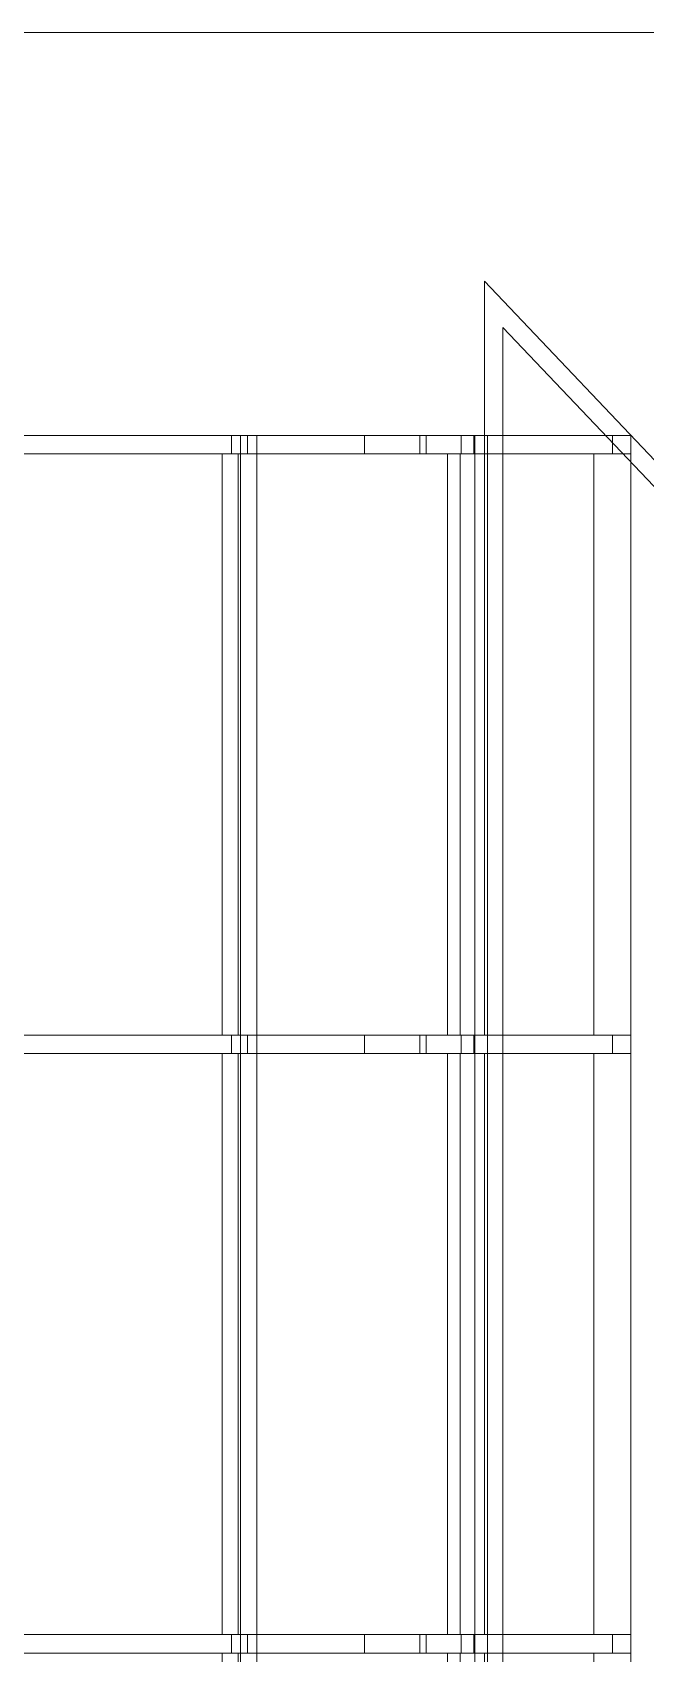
# Model space of a CAD drawing. Header units: millimetres. Extents: x 397 to 2266, y 265 to 907.
# Drawn here: x 999.7 to 1099.1, y 643.7 to 906.5 of the extents above; entities that cross this region are included whole.
import ezdxf

# ---------------------------------------------------------------- set-up
doc = ezdxf.new("R2010")
doc.units = ezdxf.units.MM

msp = doc.modelspace()

# ---------------------------------------------------------------- linework, layer by layer
at = {"color": 7, "linetype": 'Continuous', "lineweight": 0}
for p, q in [((1072.97, 866.18), (1122.97, 813.55)), ((1072.97, 743.98), (1072.97, 866.18)), ((1075.97, 858.67), (1119.97, 812.35)), ((1075.97, 595.08), (1075.97, 858.67)), ((1072.97, 841.18), (970.97, 841.18)), ((1031.92, 838.18), (1031.92, 841.18)), ((1033.43, 841.18), (1033.43, 466.18)), ((1033.43, 838.18), (1033.43, 841.18)), ((1034.52, 838.18), (1034.52, 841.18)), ((1036.03, 841.18), (1036.03, 838.18)), ((1036.06, 838.18), (1036.06, 841.18)), ((1053.5, 838.18), (1053.5, 841.18)), ((1062.47, 838.18), (1062.47, 841.18)), ((1063.5, 838.18), (1063.5, 841.18)), ((1069.21, 838.18), (1069.21, 841.18)), ((1071.23, 838.18), (1071.23, 841.18)), ((1071.43, 841.18), (1071.43, 466.18)), ((1071.43, 838.18), (1071.43, 841.18)), ((1072.97, 838.18), (1072.97, 841.18)), ((1072.97, 841.18), (1093.72, 841.18)), ((1073.45, 841.18), (1073.45, 546.63)), ((1073.46, 838.18), (1073.46, 841.18)), ((1093.72, 838.18), (1093.72, 841.18)), ((1093.72, 841.18), (1096.72, 841.18)), ((1096.72, 841.18), (1096.72, 537.44)), ((1072.97, 838.18), (982.31, 838.18)), ((1030.42, 743.98), (1030.42, 838.18)), ((1033.01, 743.98), (1033.01, 838.18)), ((1036.03, 838.18), (1036.03, 743.98)), ((1066.99, 743.98), (1066.99, 838.18)), ((1069.01, 743.98), (1069.01, 838.18)), ((1072.97, 838.18), (1093.72, 838.18)), ((1090.72, 743.98), (1090.72, 838.18)), ((1090.72, 838.18), (1093.72, 838.18)), ((1096.72, 838.18), (1093.72, 838.18)), ((1072.97, 743.98), (970.97, 743.98)), ((1031.92, 740.98), (1031.92, 743.98)), ((1033.43, 740.98), (1033.43, 743.98)), ((1034.52, 740.98), (1034.52, 743.98)), ((1036.03, 743.98), (1036.03, 740.98)), ((1036.06, 740.98), (1036.06, 743.98)), ((1053.5, 740.98), (1053.5, 743.98)), ((1062.47, 740.98), (1062.47, 743.98)), ((1063.5, 740.98), (1063.5, 743.98)), ((1069.21, 740.98), (1069.21, 743.98)), ((1071.23, 740.98), (1071.23, 743.98)), ((1071.43, 740.98), (1071.43, 743.98)), ((1072.97, 743.98), (1093.72, 743.98)), ((1073.46, 740.98), (1073.46, 743.98)), ((1093.72, 743.98), (1090.72, 743.98)), ((1093.72, 740.98), (1093.72, 743.98)), ((1096.72, 743.98), (1093.72, 743.98)), ((1072.97, 740.98), (970.97, 740.98)), ((1030.42, 646.78), (1030.42, 740.98)), ((1033.01, 646.78), (1033.01, 740.98)), ((1036.03, 740.98), (1036.03, 646.78)), ((1066.99, 646.78), (1066.99, 740.98)), ((1069.01, 646.78), (1069.01, 740.98)), ((1072.97, 646.78), (1072.97, 740.98)), ((1072.97, 740.98), (1093.72, 740.98)), ((1090.72, 646.78), (1090.72, 740.98)), ((1090.72, 740.98), (1093.72, 740.98)), ((1096.72, 740.98), (1093.72, 740.98)), ((1072.97, 646.78), (952.97, 646.78)), ((1031.92, 643.78), (1031.92, 646.78)), ((1033.43, 643.78), (1033.43, 646.78)), ((1034.52, 643.78), (1034.52, 646.78)), ((1036.03, 646.78), (1036.03, 643.78)), ((1036.06, 643.78), (1036.06, 646.78)), ((1053.5, 643.78), (1053.5, 646.78)), ((1062.47, 643.78), (1062.47, 646.78)), ((1063.5, 643.78), (1063.5, 646.78)), ((1069.21, 643.78), (1069.21, 646.78)), ((1071.23, 643.78), (1071.23, 646.78)), ((1071.43, 643.78), (1071.43, 646.78)), ((1072.97, 646.78), (1093.72, 646.78)), ((1073.46, 643.78), (1073.46, 646.78)), ((1093.72, 646.78), (1090.72, 646.78)), ((1093.72, 643.78), (1093.72, 646.78)), ((1096.72, 646.78), (1093.72, 646.78)), ((1072.97, 643.78), (952.97, 643.78)), ((1030.42, 613.07), (1030.42, 643.78)), ((1033.01, 612.04), (1033.01, 643.78)), ((1036.03, 643.78), (1036.03, 610.85)), ((1066.99, 598.63), (1066.99, 643.78)), ((1069.01, 597.83), (1069.01, 643.78)), ((1072.97, 596.27), (1072.97, 643.78)), ((1072.97, 643.78), (1093.72, 643.78)), ((1090.72, 539.81), (1090.72, 643.78)), ((1090.72, 643.78), (1093.72, 643.78)), ((1096.72, 643.78), (1093.72, 643.78))]:
    msp.add_line(p, q, dxfattribs=at)
msp.add_3dface([(397.01, 906.51), (1502.15, 906.51), (1502.15, 264.72), (397.01, 264.72)], dxfattribs=at)

doc.saveas('drawing.dxf')
